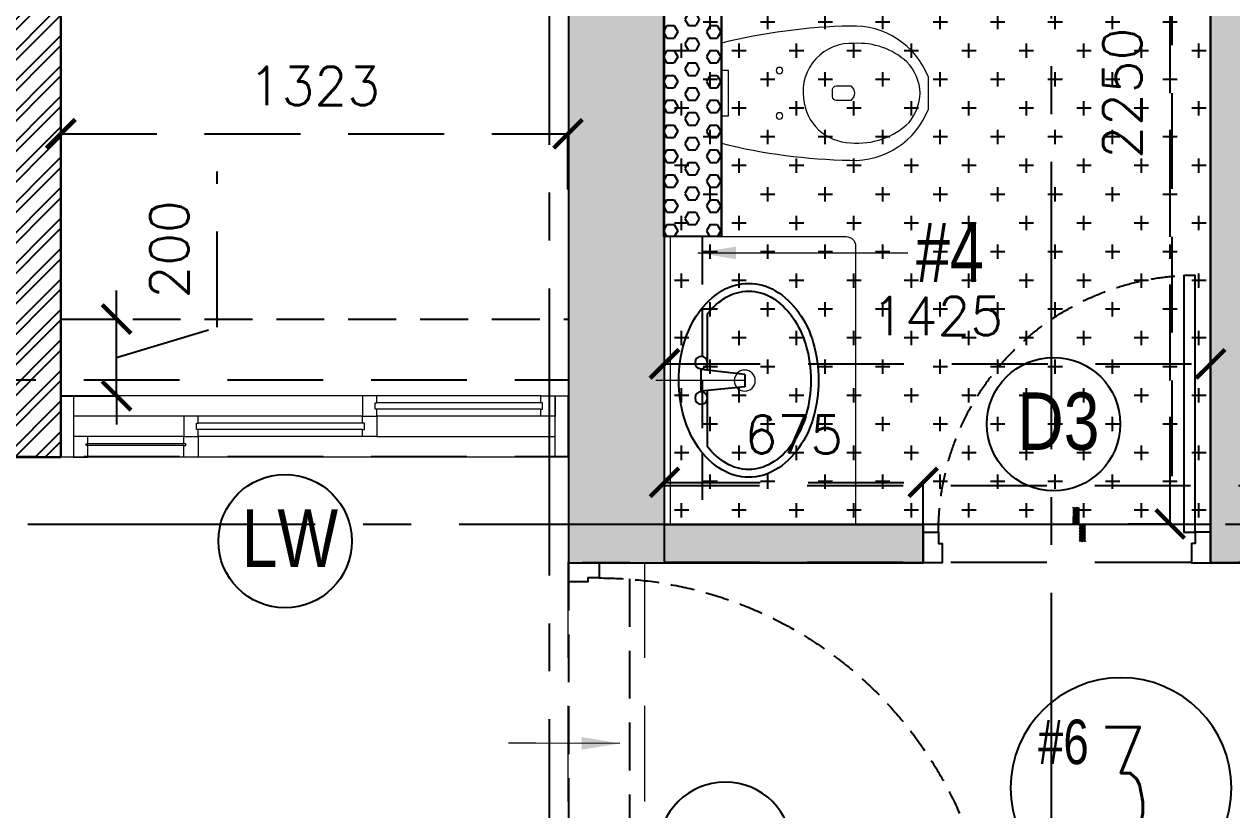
# Model space of a CAD drawing. Header units: millimetres. Extents: x 1167879 to 1231451, y -5731814 to -5645217.
# Drawn here: x 1211916 to 1215068, y -5714795 to -5712744 of the extents above; entities that cross this region are included whole.
import ezdxf
from ezdxf.enums import TextEntityAlignment as Align

# ---------------------------------------------------------------- set-up
doc = ezdxf.new("R2010")
doc.units = ezdxf.units.MM
doc.header["$LTSCALE"] = 1000
doc.header["$MEASUREMENT"] = 0
for name, pattern in [('3BHK-A$0$$1$HIDDEN', [0.375, 0.25, -0.125]), ('3BHK-A$0$( Hidden )', [0.375, 0.25, -0.125]), ('3BHK-A$0$AUDIT_D_120904163729-0', [0]), ('3BHK-A$0$HIDDEN', [0.375, 0.25, -0.125]), ('AUDIT_D_120904163729-0', [0]), ('T8 - TYPICAL FLOOR CORE$0$HIDDEN', [0.375, 0.25, -0.125]), ('T8 - TYPICAL FLOOR CORE$0$T10-TYPICAL FLOOR CORE$0$( Hidden )', [0.375, 0.25, -0.125]), ('T8 - TYPICAL FLOOR CORE$0$T10-TYPICAL FLOOR CORE$0$HIDDEN', [0.375, 0.25, -0.125]), ('T8(T9 IS SIMILAR) - DIMENSION & TEXTING$0$HIDDEN', [0.375, 0.25, -0.125]), ('T8(T9 IS SIMILAR)$0$$0$HIDDEN', [0.375, 0.25, -0.125]), ('T8(T9 IS SIMILAR)$0$HIDDEN', [0.375, 0.25, -0.125]), ('T8_REFUGE COLUMNS$0$CENTER2', [1.125, 0.75, -0.125, 0.125, -0.125])]:
    doc.linetypes.add(name, pattern=pattern)
doc.layers.get('0').update_dxf_attribs({"linetype": 'AUDIT_D_120904163729-0'})
for name, color, linetype in [('3BHK-A$0$$0$A-DOOR-FULL', 2, 'Continuous'), ('3BHK-A$0$$1$LEDGE WALL', 5, 'Continuous'), ('3BHK-A$0$A-HATCH -160', 251, '3BHK-A$0$AUDIT_D_120904163729-0'), ('3BHK-A$0$A-SANITARY', 2, 'Continuous'), ('3BHK-A$0$a-tile drop', 3, 'Continuous'), ('3BHK-A$0$A-TOI SUNK 50MM', 8, 'Continuous'), ('3BHK-A$0$APT PLANS-typ$0$TILEDROP', 3, 'Continuous'), ('3BHK-A$0$CUT-OUT', 49, 'Continuous'), ('3BHK-A$0$LEDGE WALL', 5, 'Continuous'), ('T8 - TYPICAL FLOOR CORE$0$A-DIMENSIONS', 2, 'T8 - TYPICAL FLOOR CORE$0$HIDDEN'), ('T8 - TYPICAL FLOOR CORE$0$A-FLAT NOS.', 7, 'Continuous'), ('T8 - TYPICAL FLOOR CORE$0$A-RSP DOOR NO', 4, 'Continuous'), ('T8 - TYPICAL FLOOR CORE$0$a-window-no', 125, 'Continuous'), ('T8 - TYPICAL FLOOR CORE$0$T10-TYPICAL FLOOR CORE$0$a-beam 2', 50, 'Continuous'), ('T8 - TYPICAL FLOOR CORE$0$T10-TYPICAL FLOOR CORE$0$A-SLAB SUNK-AC LEDGES', 251, 'T8 - TYPICAL FLOOR CORE$0$T10-TYPICAL FLOOR CORE$0$HIDDEN'), ('T8(T9 IS SIMILAR) - DIMENSION & TEXTING$0$A-DIMENSIONS', 2, 'T8(T9 IS SIMILAR) - DIMENSION & TEXTING$0$HIDDEN'), ('T8(T9 IS SIMILAR) - DIMENSION & TEXTING$0$a-window-no', 125, 'Continuous'), ('T8(T9 IS SIMILAR)$0$$6$a-beam 2', 50, 'Continuous'), ('T8(T9 IS SIMILAR)$0$S-BEAM', 20, 'T8(T9 IS SIMILAR)$0$$0$HIDDEN'), ('T8_REFUGE COLUMNS$0$A-CENTERLINE', 193, 'T8_REFUGE COLUMNS$0$CENTER2'), ('T8_REFUGE COLUMNS$0$A-RCC COLS', 3, 'Continuous'), ('T8_TYPICAL COLUMNS$0$A-RCC COLS', 3, 'Continuous')]:
    doc.layers.add(name, color=color, linetype=linetype)
for name, color, linetype, lineweight in [('3BHK-A$0$$1$a-TOI-fixtures', 251, 'Continuous', 0), ('3BHK-A$0$$1$A-WALL- 160', 6, 'Continuous', 30), ('3BHK-A$0$a-TOI-fixtures', 251, 'Continuous', 0), ('T8 - TYPICAL FLOOR CORE$0$A-WALL- 160', 6, 'Continuous', 30), ('T8 - TYPICAL FLOOR CORE$0$Window', 4, 'Continuous', 20), ('T8(T9 IS SIMILAR) - DIMENSION & TEXTING$0$R0-18-10-2014-T1-1st Podium Floor Plan$0$Text', 2, 'Continuous', 0), ('T8(T9 IS SIMILAR)$0$D&W', 8, 'Continuous', 25), ('T8(T9 IS SIMILAR)$0$SCPL BEAM', 191, 'T8(T9 IS SIMILAR)$0$$0$HIDDEN', 13)]:
    doc.layers.add(name, color=color, linetype=linetype, lineweight=lineweight)
doc.layers.add('T8_REFUGE COLUMNS$0$COL-HATCH', color=7, linetype='Continuous', lineweight=25, true_color=0xa3a3a3)
doc.styles.add('T8 - TYPICAL FLOOR CORE$0$DIM150', font='SIMPLEX.shx', dxfattribs={"width": 0.6})
doc.styles.add('T8 - TYPICAL FLOOR CORE$0$LODHA STANDERD', font='sanss___.ttf')
doc.styles.add('T8 - TYPICAL FLOOR CORE$0$Romans 1', font='romans.shx', dxfattribs={"height": 100})
doc.styles.add('T8(T9 IS SIMILAR) - DIMENSION & TEXTING$0$ARIAL ARROW', font='swisscl.ttf')
doc.styles.add('T8(T9 IS SIMILAR) - DIMENSION & TEXTING$0$LODHA STANDERD', font='sanss___.ttf')
doc.styles.add('T8(T9 IS SIMILAR) - DIMENSION & TEXTING$0$Romans 1', font='romans.shx', dxfattribs={"height": 100})
doc.styles.add('T8(T9 IS SIMILAR) - DIMENSION & TEXTING$0$Tahoma', font='tahoma.ttf')
doc.dimstyles.new('T8 - TYPICAL FLOOR CORE$0$ALPINE S', dxfattribs={"dimscale": 0, "dimtxt": 100, "dimasz": 75, "dimexe": 0, "dimexo": 0, "dimgap": 75, "dimtad": 1, "dimdec": 0, "dimzin": 0, "dimdsep": 46, "dimtxsty": 'T8 - TYPICAL FLOOR CORE$0$Romans 1', "dimblk": 'T8 - TYPICAL FLOOR CORE$0$_ArchTick', "dimcen": 0.09, "dimclrd": 256, "dimclre": 256, "dimclrt": 7, "dimadec": 0, "dimazin": 0, "dimtfac": 1, "dimtdec": 0, "dimtofl": 0, "dimtmove": 1, "dimatfit": 0, "dimldrblk": 'T8 - TYPICAL FLOOR CORE$0$_Open90', "dimfxl": 1, "dimtolj": 1, "dimtzin": 0, "dimarcsym": 0})
doc.dimstyles.new('T8(T9 IS SIMILAR) - DIMENSION & TEXTING$0$ALPINE S', dxfattribs={"dimscale": 0, "dimtxt": 100, "dimasz": 75, "dimexe": 0, "dimexo": 0, "dimgap": 75, "dimtad": 1, "dimdec": 0, "dimzin": 0, "dimdsep": 46, "dimtxsty": 'T8(T9 IS SIMILAR) - DIMENSION & TEXTING$0$Romans 1', "dimblk": 'T8(T9 IS SIMILAR) - DIMENSION & TEXTING$0$_ArchTick', "dimcen": 0.09, "dimclrd": 256, "dimclre": 256, "dimclrt": 7, "dimadec": 0, "dimazin": 0, "dimtfac": 1, "dimtdec": 0, "dimtofl": 0, "dimtmove": 1, "dimatfit": 0, "dimldrblk": 'T8(T9 IS SIMILAR) - DIMENSION & TEXTING$0$_Open90', "dimfxl": 1, "dimtolj": 1, "dimtzin": 0, "dimarcsym": 0})
doc.dimstyles.new('T8(T9 IS SIMILAR) - DIMENSION & TEXTING$0$SAMATA STD', dxfattribs={"dimtxt": 100, "dimasz": 50, "dimexe": 50, "dimexo": 50, "dimgap": 10, "dimtad": 0, "dimdec": 0, "dimrnd": 5, "dimzin": 0, "dimdsep": 46, "dimtxsty": 'T8(T9 IS SIMILAR) - DIMENSION & TEXTING$0$Tahoma', "dimblk": 'T8(T9 IS SIMILAR) - DIMENSION & TEXTING$0$_Origin2', "dimcen": -50, "dimdle": 50, "dimclrd": 7, "dimclre": 7, "dimclrt": 7, "dimadec": 0, "dimazin": 0, "dimtfac": 1, "dimtdec": 0, "dimtmove": 1, "dimatfit": 3, "dimfxl": 150, "dimtfill": 1, "dimtolj": 1, "dimtzin": 0, "dimlwd": -1, "dimlwe": -1, "dimarcsym": 0})

# ---------------------------------------------------------------- blocks, each defined once
blk = doc.blocks.new('T8(T9 IS SIMILAR) - DIMENSION & TEXTING$0$_ArchTick')
at = {"color": 0, "linetype": 'ByBlock', "const_width": 0.15}
blk.add_lwpolyline([(-0.5, -0.5), (0.5, 0.5)], dxfattribs=at)
blk = doc.blocks.new('*D447')
at = {"layer": 'T8(T9 IS SIMILAR) - DIMENSION & TEXTING$0$A-DIMENSIONS', "linetype": 'T8(T9 IS SIMILAR) - DIMENSION & TEXTING$0$HIDDEN', "lineweight": -2, "transparency": 16777216}
for p, q in [((1213587.3, -5714048.8), (1213587.3, -5713940.2)), ((1214262.3, -5714048.8), (1214262.3, -5713940.2))]:
    blk.add_line(p, q, dxfattribs=at)
at = {"layer": 'T8(T9 IS SIMILAR) - DIMENSION & TEXTING$0$A-DIMENSIONS', "lineweight": -2, "transparency": 16777216}
blk.add_line((1213587.3, -5713940.2), (1214262.3, -5713940.2), dxfattribs=at)
at = {"layer": 'T8(T9 IS SIMILAR) - DIMENSION & TEXTING$0$A-DIMENSIONS', "linetype": 'ByBlock', "lineweight": -2, "transparency": 16777216, "xscale": 75, "yscale": 75, "zscale": 75, "rotation": 180}
blk.add_blockref('T8(T9 IS SIMILAR) - DIMENSION & TEXTING$0$_ArchTick', (1213587.3, -5713940.2), dxfattribs=at)
at = {"layer": 'T8(T9 IS SIMILAR) - DIMENSION & TEXTING$0$A-DIMENSIONS', "linetype": 'ByBlock', "lineweight": -2, "transparency": 16777216, "xscale": 75, "yscale": 75, "zscale": 75}
blk.add_blockref('T8(T9 IS SIMILAR) - DIMENSION & TEXTING$0$_ArchTick', (1214262.3, -5713940.2), dxfattribs=at)
at = {"layer": 'T8(T9 IS SIMILAR) - DIMENSION & TEXTING$0$A-DIMENSIONS', "color": 7, "linetype": 'ByBlock', "transparency": 16777216, "insert": (1213924.8, -5713815.2), "char_height": 100, "attachment_point": 5, "style": 'T8(T9 IS SIMILAR) - DIMENSION & TEXTING$0$Romans 1'}
blk.add_mtext('\\A1;675', dxfattribs=at)
blk = doc.blocks.new('T8(T9 IS SIMILAR) - DIMENSION & TEXTING$0$_Open90')
at = {"color": 0, "linetype": 'ByBlock', "lineweight": -2}
for p, q in [((-0.5, 0.5), (0, 0)), ((0, 0), (-1, 0)), ((0, 0), (-0.5, -0.5))]:
    blk.add_line(p, q, dxfattribs=at)
blk = doc.blocks.new('*D401')
at = {"layer": 'T8(T9 IS SIMILAR) - DIMENSION & TEXTING$0$A-DIMENSIONS', "linetype": 'T8(T9 IS SIMILAR) - DIMENSION & TEXTING$0$HIDDEN', "lineweight": -2, "transparency": 16777216}
for p, q in [((1214797.6, -5711799.1), (1214907, -5711799.1)), ((1214797.6, -5714048.8), (1214907, -5714048.8))]:
    blk.add_line(p, q, dxfattribs=at)
at = {"layer": 'T8(T9 IS SIMILAR) - DIMENSION & TEXTING$0$A-DIMENSIONS', "lineweight": -2, "transparency": 16777216}
blk.add_line((1214907, -5714048.8), (1214907, -5711799.1), dxfattribs=at)
at = {"layer": 'T8(T9 IS SIMILAR) - DIMENSION & TEXTING$0$A-DIMENSIONS', "linetype": 'ByBlock', "lineweight": -2, "transparency": 16777216, "xscale": 75, "yscale": 75, "zscale": 75}
for p, rotation in [((1214907, -5711799.1), 90), ((1214907, -5714048.8), 270)]:
    blk.add_blockref('T8(T9 IS SIMILAR) - DIMENSION & TEXTING$0$_ArchTick', p, dxfattribs=dict(at, rotation=rotation))
at = {"layer": 'T8(T9 IS SIMILAR) - DIMENSION & TEXTING$0$A-DIMENSIONS', "color": 7, "linetype": 'ByBlock', "transparency": 16777216, "insert": (1214782, -5712924), "char_height": 100, "attachment_point": 5, "rotation": 90, "style": 'T8(T9 IS SIMILAR) - DIMENSION & TEXTING$0$Romans 1'}
blk.add_mtext('\\A1;2250', dxfattribs=at)
blk = doc.blocks.new('*D402')
at = {"layer": 'T8(T9 IS SIMILAR) - DIMENSION & TEXTING$0$A-DIMENSIONS', "linetype": 'T8(T9 IS SIMILAR) - DIMENSION & TEXTING$0$HIDDEN', "lineweight": -2, "transparency": 16777216}
for p, q in [((1213587.3, -5713692.7), (1213587.3, -5713630.7)), ((1215012.3, -5713692.7), (1215012.3, -5713630.7))]:
    blk.add_line(p, q, dxfattribs=at)
at = {"layer": 'T8(T9 IS SIMILAR) - DIMENSION & TEXTING$0$A-DIMENSIONS', "lineweight": -2, "transparency": 16777216}
blk.add_line((1213587.3, -5713630.7), (1215012.3, -5713630.7), dxfattribs=at)
at = {"layer": 'T8(T9 IS SIMILAR) - DIMENSION & TEXTING$0$A-DIMENSIONS', "linetype": 'ByBlock', "lineweight": -2, "transparency": 16777216, "xscale": 75, "yscale": 75, "zscale": 75, "rotation": 180}
blk.add_blockref('T8(T9 IS SIMILAR) - DIMENSION & TEXTING$0$_ArchTick', (1213587.3, -5713630.7), dxfattribs=at)
at = {"layer": 'T8(T9 IS SIMILAR) - DIMENSION & TEXTING$0$A-DIMENSIONS', "linetype": 'ByBlock', "lineweight": -2, "transparency": 16777216, "xscale": 75, "yscale": 75, "zscale": 75}
blk.add_blockref('T8(T9 IS SIMILAR) - DIMENSION & TEXTING$0$_ArchTick', (1215012.3, -5713630.7), dxfattribs=at)
at = {"layer": 'T8(T9 IS SIMILAR) - DIMENSION & TEXTING$0$A-DIMENSIONS', "color": 7, "linetype": 'ByBlock', "transparency": 16777216, "insert": (1214299.8, -5713505.7), "char_height": 100, "attachment_point": 5, "style": 'T8(T9 IS SIMILAR) - DIMENSION & TEXTING$0$Romans 1'}
blk.add_mtext('\\A1;1425', dxfattribs=at)
blk = doc.blocks.new('T8(T9 IS SIMILAR) - DIMENSION & TEXTING$0$WINDOW TAG')
at = {"layer": 'T8(T9 IS SIMILAR) - DIMENSION & TEXTING$0$a-window-no'}
blk.add_circle((0, 0), 174.1, dxfattribs=at)
at = {"layer": 'T8(T9 IS SIMILAR) - DIMENSION & TEXTING$0$a-window-no', "style": 'T8(T9 IS SIMILAR) - DIMENSION & TEXTING$0$LODHA STANDERD'}
blk.add_attdef('WINDOW', text='', height=150, dxfattribs=at).set_placement((11.3, 2.8), align=Align.MIDDLE_CENTER)
blk = doc.blocks.new('T8(T9 IS SIMILAR) - DIMENSION & TEXTING$0$_Origin2')
at = {"color": 0, "linetype": 'ByBlock', "lineweight": -2}
blk.add_line((-0.5, 0), (-1, 0), dxfattribs=at)
for radius in [0.5, 0.25]:
    blk.add_circle((0, 0), radius, dxfattribs=at)
blk = doc.blocks.new('T8_REFUGE COLUMNS')
at = {"layer": 'T8_REFUGE COLUMNS$0$COL-HATCH', "linetype": 'ByBlock'}
h = blk.add_hatch(color=256, dxfattribs=at)
h.dxf.hatch_style = 1
h.paths.add_polyline_path([(1213587.1, -5709939.9), (1213337.1, -5709939.9), (1213337.1, -5714149.9), (1213587.1, -5714149.9)])
at = {"layer": 'T8_REFUGE COLUMNS$0$A-CENTERLINE'}
for p, q in [((1214597.1, -5722853.5), (1214597.1, -5698299.6)), ((1213287.1, -5728808.5), (1213287.1, -5698573.6)), ((1229551.2, -5714049.9), (1182156.9, -5714049.9))]:
    blk.add_line(p, q, dxfattribs=at)
at = {"layer": 'T8_REFUGE COLUMNS$0$A-RCC COLS', "linetype": 'ByBlock'}
blk.add_lwpolyline([(1213587.1, -5709939.9), (1213337.1, -5709939.9), (1213337.1, -5714149.9), (1213587.1, -5714149.9)], close=True, dxfattribs=at)
blk = doc.blocks.new('T8_TYPICAL COLUMNS')
at = {"layer": 'T8_TYPICAL COLUMNS$0$A-RCC COLS', "linetype": 'ByBlock'}
blk.add_blockref('T8_REFUGE COLUMNS', (0, 0), dxfattribs=at)
blk = doc.blocks.new('*U609')
for points in [[(0, 0), (0, 1025), (30, 1025), (30, 0)], [(-40, 0), (0, 0), (0, -30), (10, -30), (10, -80), (-40, -80)], [(1065, 0), (1025, 0), (1025, -30), (1015, -30), (1015, -80), (1065, -80)]]:
    blk.add_lwpolyline(points, close=True)
at = {"color": 0, "linetype": 'ByBlock', "ltscale": 0.25}
blk.add_arc((-1.5, -0.6), 1026.5, 0.0347, 87.627, dxfattribs=at)
blk = doc.blocks.new('*U610')
for points in [[(0, 0), (0, 670), (30, 670), (30, 0)], [(-40, 0), (0, 0), (0, -30), (10, -30), (10, -80), (-40, -80)], [(710, 0), (670, 0), (670, -30), (660, -30), (660, -80), (710, -80)]]:
    blk.add_lwpolyline(points, close=True)
at = {"color": 0, "linetype": 'ByBlock', "ltscale": 0.25}
blk.add_arc((-1, -0.4), 671, 0.0347, 87.627, dxfattribs=at)
blk = doc.blocks.new('3BHK-A$0$$1$EWC 1-flat-3')
at = {"layer": '3BHK-A$0$$1$a-TOI-fixtures', "ltscale": 1.5}
blk.add_line((130.9, 0), (-130.9, 0), dxfattribs=at)
for points in [[(-130.9, 0, -0.055103), (-175.3, 336.2, -0.321827), (-41.6, 540), (41.6, 540, -0.321827), (175.3, 336.2, -0.055103), (130.9, 0, -27.681239)], [(-13.2, 214.3, -0.391448), (-129.3, 337.7, -0.224585), (-76.1, 489.9, -0.160675), (0, 518.7, -0.183016), (81.6, 484.1, -0.201424), (130, 346.4, -0.474507), (-13.2, 214.3, -2.927417)], [(-9.5, 290.2), (9.5, 290.2, 0.414214), (18.9, 299.7), (18.9, 337.6, 0.5), (-18.9, 337.6), (-18.9, 299.7, 0.414214), (-9.5, 290.2, 0.530498)]]:
    blk.add_lwpolyline(points, format="xyb", dxfattribs=at)
at = {"layer": '3BHK-A$0$$1$a-TOI-fixtures'}
blk.add_lwpolyline([(-59.2, 0), (-59.2, 18.9), (59.2, 18.9), (59.2, 0)], close=True, dxfattribs=at)
at = {"layer": '3BHK-A$0$$1$a-TOI-fixtures', "ltscale": 1.5}
for centre in [(-59.2, 151.6), (59.2, 151.6)]:
    blk.add_circle(centre, 8.31, dxfattribs=at)
blk = doc.blocks.new('3BHK-A$0$TILE DROP -x')
at = {"layer": '3BHK-A$0$APT PLANS-typ$0$TILEDROP'}
h = blk.add_hatch(dxfattribs=at)
h.set_pattern_fill('ACET-2D-ANSI31', color=8, scale=90, angle=90, style=0)
h.set_pattern_definition([(135, (-851695.914, 5365039.183), (-7.954951288, -7.954951288), [])])
h.paths.add_polyline_path([(-58324, -19206), (-58324, -19024), (-58262, -19024), (-58262, -19206)])
edge = h.paths.add_edge_path()
edge.add_line((-58324, -19381), (-58394, -19381))
edge.add_line((-58324, -19206), (-58324, -19381))
edge.add_line((-58393, -19206), (-58324, -19206))
edge.add_line((-58393, -19381), (-58393, -19206))
at = {"layer": '3BHK-A$0$APT PLANS-typ$0$TILEDROP', "color": 1}
blk.add_line((-58154, -19206), (-58434, -19206), dxfattribs=at)
at = {"layer": '3BHK-A$0$APT PLANS-typ$0$TILEDROP', "color": 20, "const_width": 10}
for points in [[(-58262, -19206), (-58262, -19024)], [(-58324, -19381), (-58324, -19206)], [(-58324, -19206), (-58262, -19206)]]:
    blk.add_lwpolyline(points, dxfattribs=at)
blk = doc.blocks.new('3BHK-A$0$WB1')
at = {"layer": '3BHK-A$0$A-SANITARY', "color": 0, "ltscale": 1000}
for p, q in [((190074.4, -1779394.5), (190063, -1779507.9)), ((190106.8, -1779394.5), (190119.9, -1779507.9)), ((189917.5, -1779491.7), (190064.6, -1779491.7)), ((190061.5, -1779507.9), (190121.4, -1779507.9)), ((190118, -1779491.7), (190265.4, -1779491.7))]:
    blk.add_line(p, q, dxfattribs=at)
at = {"layer": '3BHK-A$0$A-SANITARY', "color": 0}
blk.add_line((190106.8, -1779394.5), (190074.4, -1779394.5), dxfattribs=at)
for centre, major_axis, start_param, end_param in [((190067.1, -1779471.3), (-69.6, 256.7), 0.015739, 0.342992), ((190091.4, -1779555.7), (-92.6, 341.5), 6.018375, 6.298924), ((190091.4, -1779555.7), (-87.3, 322), 6.018375, 6.298924), ((190091.4, -1779555.7), (-92.6, 341.5), 5.737826, 6.018375), ((190091.4, -1779555.7), (-87.3, 322), 5.737826, 6.018375), ((190115.8, -1779471.3), (-69.6, 256.7), 5.410573, 5.737826), ((190030, -1779417.8), (-52.6, 193.9), 0.342992, 0.768932), ((190067.1, -1779471.3), (-64.3, 237.2), 0.015739, 0.342992), ((190115.8, -1779471.3), (-64.3, 237.2), 5.410573, 5.737826), ((190152.9, -1779417.8), (-52.6, 193.9), 4.984633, 5.410573), ((190030, -1779417.8), (-47.3, 174.4), 0.342992, 0.768932), ((190152.9, -1779417.8), (-47.3, 174.4), 4.984633, 5.410573), ((189973.2, -1779384.1), (-35.3, 130.2), 0.768932, 1.305986), ((190209.6, -1779384.1), (-35.3, 130.2), 4.447579, 4.984633), ((189973.2, -1779384.1), (-30, 110.7), 0.768932, 1.305986), ((190209.6, -1779384.1), (-30, 110.7), 4.447579, 4.984633), ((189973.2, -1779384.1), (-35.3, 130.2), 1.305986, 1.84304), ((189973.2, -1779384.1), (-30, 110.7), 1.305986, 1.84304), ((190209.6, -1779384.1), (-30, 110.7), 3.910525, 4.447579), ((190209.6, -1779384.1), (-35.3, 130.2), 3.910525, 4.447579), ((190030, -1779350.3), (-47.3, 174.4), 1.84304, 2.20494), ((190152.9, -1779350.3), (-47.3, 174.4), 3.548625, 3.910525), ((190030, -1779350.3), (-52.6, 193.9), 1.84304, 2.268981), ((190152.9, -1779350.3), (-52.6, 193.9), 3.484585, 3.910525), ((190045.3, -1779507.9), (-4.2, 15.6), 6.018375, 12.30156), ((190137.6, -1779507.9), (-4.2, 15.6), 6.018375, 12.30156), ((190067.1, -1779296.9), (-69.6, 256.7), 2.268981, 2.596234), ((190115.8, -1779296.9), (-69.6, 256.7), 3.157331, 3.484585), ((190091.4, -1779212.5), (-92.6, 341.5), 2.596234, 2.876783), ((190091.4, -1779212.5), (-92.6, 341.5), 2.876783, 3.157331)]:
    blk.add_ellipse(centre, major_axis=major_axis, ratio=1, start_param=start_param, end_param=end_param, dxfattribs=at)
blk = doc.blocks.new('3BHK-A')
at = {"layer": '3BHK-A$0$A-HATCH -160', "linetype": 'ByBlock'}
h = blk.add_hatch(dxfattribs=at)
h.set_pattern_fill('ZIGZAG', color=256, scale=250)
h.set_pattern_definition([(9e-15, (1e-08, 0), (31.25, 31.25), [31.25, -31.25]), (90, (31.25, 0), (-31.25, 31.25), [31.25, -31.25])])
h.paths.add_polyline_path([(1185182.8, -5714749.5), (1186532.7, -5714749.5), (1186532.7, -5714149.5), (1186632.7, -5714149.5), (1186632.7, -5714749.5), (1188712.7, -5714749.5), (1188712.7, -5714049.5), (1189032.5, -5714049.5), (1189032.5, -5714149.5), (1188812.7, -5714149.5), (1188812.7, -5715449.5), (1189032.5, -5715449.5), (1189032.5, -5715549.5), (1188712.7, -5715549.5), (1188712.7, -5714849.5), (1186632.7, -5714849.5), (1186632.7, -5715664.5), (1186532.7, -5715664.5), (1186532.7, -5714849.5), (1185182.8, -5714849.5)])
h.paths.add_polyline_path([(1185182.8, -5713249.5), (1185782.7, -5713249.5), (1185782.7, -5713149.5), (1185182.8, -5713149.5)])
h.paths.add_polyline_path([(1186532.7, -5710699.5), (1186632.7, -5710699.5), (1186632.7, -5713249.5), (1186532.7, -5713249.5)])
h.paths.add_polyline_path([(1186532.7, -5717399.5), (1186632.7, -5717399.5), (1186632.7, -5716414.5), (1186532.7, -5716414.5)])
h.paths.add_polyline_path([(1194902.2, -5715375), (1194082.3, -5715375), (1194082.3, -5715475), (1194902.2, -5715475)])
h.paths.add_polyline_path([(1195782.2, -5715375), (1196682.2, -5715375), (1196682.2, -5715475), (1195782.2, -5715475)])
h.paths.add_polyline_path([(1194132.5, -5714149.9), (1196532.4, -5714149.9), (1196532.4, -5714049.9), (1194132.5, -5714049.9)])
h.paths.add_polyline_path([(1197432.4, -5711800.2), (1197532.4, -5711800.2), (1197532.4, -5714149.9), (1197432.4, -5714149.9)])
h.paths.add_polyline_path([(1198282.4, -5714149.9), (1198958.7, -5714149.9), (1198958.7, -5714049.9), (1198282.4, -5714049.9)])
h.paths.add_polyline_path([(1196871.9, -5720208.6), (1196082.2, -5720209.7), (1196082.3, -5720109.7), (1196082.2, -5720109.7), (1196182.2, -5720109.7), (1196871.9, -5720108.6)])
h.paths.add_polyline_path([(1193397.2, -5709939.9), (1193882.3, -5709939.6), (1193882.3, -5710040.1), (1193397.3, -5710040.1)])
h.paths.add_polyline_path([(1186632.7, -5708554.7), (1187192.3, -5708554.8), (1187192.3, -5708654.7), (1186632.7, -5708654.7)])
h.paths.add_polyline_path([(1194182.3, -5715724), (1194082.3, -5715724), (1194082.3, -5715474), (1194182.3, -5715474)])
at = {"layer": '3BHK-A$0$A-TOI SUNK 50MM'}
h = blk.add_hatch(dxfattribs=at)
h.set_pattern_fill('CROSS', color=256, scale=300, style=0)
h.set_pattern_definition([(9e-15, (-0.65, 1286.84), (75, 75), [37.5, -112.5]), (90, (18.1, 1268.09), (-75, 75), [37.5, -112.5])])
h.paths.add_polyline_path([(1197532.4, -5711799.2), (1198958.7, -5711799.2), (1198958.7, -5714049.9), (1197532.4, -5714049.9)])
at = {"layer": '3BHK-A$0$LEDGE WALL'}
h = blk.add_hatch(dxfattribs=at)
h.set_pattern_fill('HEX', color=8, scale=150, angle=180)
h.paths.add_polyline_path([(1198958.7, -5713298.5), (1198808.7, -5713298.5), (1198808.7, -5712549.2), (1198958.7, -5712549.2)])
at = {"layer": '3BHK-A$0$$1$A-WALL- 160', "linetype": 'ByBlock'}
for p, q in [((1197532.4, -5714149.9, 0), (1197532.4, -5711800.2, 0)), ((1198282.4, -5714049.9, 0), (1198958.7, -5714049.9, 0)), ((1198282.4, -5714149.9, 0), (1198282.4, -5714049.9, 0)), ((1197432.4, -5714149.9, 0), (1197532.4, -5714149.9, 0)), ((1198282.4, -5714149.9, 0), (1198958.7, -5714149.9, 0))]:
    blk.add_line(p, q, dxfattribs=at)
at = {"layer": '3BHK-A$0$$1$LEDGE WALL'}
blk.add_line((1198808.7, -5713298.5, -0.5), (1198808.7, -5712598.8, -0.5), dxfattribs=at)
at = {"layer": '3BHK-A$0$$1$LEDGE WALL', "linetype": '3BHK-A$0$( Hidden )', "ltscale": 0.5}
blk.add_line((1198858.7, -5713298.5, -0.5), (1198858.7, -5714048.8, 0), dxfattribs=at)
at = {"layer": '3BHK-A$0$$1$LEDGE WALL', "elevation": -0.5}
blk.add_lwpolyline([(1198808.7, -5713298.5), (1198958.7, -5713298.5), (1198958.7, -5712549.2), (1198808.7, -5712549.2)], close=True, dxfattribs=at)
at = {"layer": '3BHK-A$0$A-TOI SUNK 50MM'}
blk.add_line((1197532.4, -5714049.9, 0), (1198282.4, -5714049.9, 0), dxfattribs=at)
at = {"layer": '3BHK-A$0$a-TOI-fixtures'}
for p, q in [((1198956.7, -5713298.5, -0.5), (1198483.4, -5713298.5, -0.5)), ((1198942.5, -5713298.5, -0.5), (1198942.5, -5714048.8, -0.5)), ((1198957.5, -5713298.5, -0.5), (1198957.5, -5714048.8, -0.5)), ((1198458.4, -5713323.5, -0.5), (1198458.4, -5714048.8, -0.5)), ((1198957.5, -5714049.9, 0), (1198460.4, -5714049.9, 0))]:
    blk.add_line(p, q, dxfattribs=at)
at = {"layer": '3BHK-A$0$a-TOI-fixtures', "extrusion": (-3.57019e-09, -2.53026e-07, 1)}
blk.add_line((1198747.8, -5713674.5, 0), (1198979.4, -5713674.5, 0), dxfattribs=at)
blk.add_circle((1198747.8, -5713674.5, 1.4), 27.5, dxfattribs=at)
at = {"layer": '3BHK-A$0$a-TOI-fixtures'}
blk.add_arc((1198483.4, -5713323.5, -0.5), 25, 90, 180, dxfattribs=at)
at = {"layer": '3BHK-A$0$CUT-OUT', "linetype": '3BHK-A$0$HIDDEN', "ltscale": 0.5, "elevation": -0.5}
blk.add_lwpolyline([(1199207.4, -5715255), (1199047.4, -5715255), (1199047.4, -5714149.9), (1199207.4, -5714149.9)], close=True, dxfattribs=at)
at = {"layer": '3BHK-A$0$$0$A-DOOR-FULL', "linetype": '3BHK-A$0$$1$HIDDEN'}
blk.add_blockref('*U610', (1197572.4, -5714069.9, 0), dxfattribs=at)
at = {"layer": '3BHK-A$0$$0$A-DOOR-FULL', "linetype": '3BHK-A$0$$1$HIDDEN', "rotation": 90}
blk.add_blockref('*U609', (1199127.4, -5715214.9, -0.5), dxfattribs=at)
at = {"layer": '3BHK-A$0$$1$a-TOI-fixtures', "extrusion": (0, 0, -1), "xscale": -1, "zscale": -1, "rotation": 270}
blk.add_blockref('3BHK-A$0$$1$EWC 1-flat-3', (-1198808.7, -5712923.9, 0.5), dxfattribs=at)
at = {"layer": '3BHK-A$0$a-tile drop', "xscale": 0.25, "yscale": 0.25, "zscale": 0.25, "rotation": 180}
blk.add_blockref('3BHK-A$0$TILE DROP -x', (1183293.8, -5718851.3, 0), dxfattribs=at)
at = {"layer": '3BHK-A$0$a-TOI-fixtures', "extrusion": (-8.33598e-18, -2.28199e-17, -1), "xscale": -1, "zscale": -1, "rotation": 270}
blk.add_blockref('3BHK-A$0$WB1', (580646.7, -5903765.1, 0), dxfattribs=at)
blk = doc.blocks.new('T8 - TYPICAL FLOOR CORE$0$WINDOW TAG')
at = {"layer": 'T8 - TYPICAL FLOOR CORE$0$a-window-no'}
blk.add_circle((0, 0), 174.1, dxfattribs=at)
at = {"layer": 'T8 - TYPICAL FLOOR CORE$0$a-window-no', "style": 'T8 - TYPICAL FLOOR CORE$0$LODHA STANDERD'}
blk.add_attdef('WINDOW', text='', height=150, dxfattribs=at).set_placement((11.3, 2.8), align=Align.MIDDLE_CENTER)
blk = doc.blocks.new('T8 - TYPICAL FLOOR CORE$0$Door-Tag')
at = {"layer": 'T8 - TYPICAL FLOOR CORE$0$A-RSP DOOR NO'}
blk.add_circle((0, 0.0009), 0.16, dxfattribs=at)
at = {"layer": 'T8 - TYPICAL FLOOR CORE$0$A-RSP DOOR NO', "style": 'T8 - TYPICAL FLOOR CORE$0$DIM150', "width": 0.6}
blk.add_attdef('DOOR-NO', text='', height=0.16, dxfattribs=at).set_placement((258.6178, 64.0008), align=Align.MIDDLE_CENTER)
blk = doc.blocks.new('T8 - TYPICAL FLOOR CORE$0$_ArchTick')
at = {"color": 0, "linetype": 'ByBlock', "const_width": 0.15}
blk.add_lwpolyline([(-0.5, -0.5), (0.5, 0.5)], dxfattribs=at)
blk = doc.blocks.new('*D777')
at = {"layer": 'T8 - TYPICAL FLOOR CORE$0$A-DIMENSIONS', "linetype": 'T8 - TYPICAL FLOOR CORE$0$HIDDEN', "lineweight": -2, "transparency": 16777216}
for p, q in [((1212012.2, -5713175.1), (1212012.2, -5713030)), ((1213335.4, -5713175.1), (1213335.4, -5713030))]:
    blk.add_line(p, q, dxfattribs=at)
at = {"layer": 'T8 - TYPICAL FLOOR CORE$0$A-DIMENSIONS', "lineweight": -2, "transparency": 16777216}
blk.add_line((1212012.2, -5713030), (1213335.4, -5713030), dxfattribs=at)
at = {"layer": 'T8 - TYPICAL FLOOR CORE$0$A-DIMENSIONS', "linetype": 'ByBlock', "lineweight": -2, "transparency": 16777216, "xscale": 75, "yscale": 75, "zscale": 75, "rotation": 180}
blk.add_blockref('T8 - TYPICAL FLOOR CORE$0$_ArchTick', (1212012.2, -5713030), dxfattribs=at)
at = {"layer": 'T8 - TYPICAL FLOOR CORE$0$A-DIMENSIONS', "linetype": 'ByBlock', "lineweight": -2, "transparency": 16777216, "xscale": 75, "yscale": 75, "zscale": 75}
blk.add_blockref('T8 - TYPICAL FLOOR CORE$0$_ArchTick', (1213335.4, -5713030), dxfattribs=at)
at = {"layer": 'T8 - TYPICAL FLOOR CORE$0$A-DIMENSIONS', "color": 7, "linetype": 'ByBlock', "transparency": 16777216, "insert": (1212673.8, -5712905), "char_height": 100, "attachment_point": 5, "style": 'T8 - TYPICAL FLOOR CORE$0$Romans 1'}
blk.add_mtext('\\A1;1323', dxfattribs=at)
blk = doc.blocks.new('T8 - TYPICAL FLOOR CORE$0$_Open90')
at = {"color": 0, "linetype": 'ByBlock', "lineweight": -2}
for p, q in [((-0.5, 0.5), (0, 0)), ((0, 0), (-1, 0)), ((0, 0), (-0.5, -0.5))]:
    blk.add_line(p, q, dxfattribs=at)
blk = doc.blocks.new('*D792')
at = {"layer": 'T8 - TYPICAL FLOOR CORE$0$A-DIMENSIONS', "lineweight": -2, "transparency": 16777216}
for p, q in [((1212420.1, -5713535.2), (1212420.1, -5713128.1)), ((1212157.6, -5713513.9), (1212157.6, -5713438.9)), ((1212157.6, -5713714), (1212157.6, -5713513.9)), ((1212157.6, -5713614), (1212420.1, -5713535.2)), ((1212157.6, -5713714), (1212157.6, -5713789))]:
    blk.add_line(p, q, dxfattribs=at)
at = {"layer": 'T8 - TYPICAL FLOOR CORE$0$A-DIMENSIONS', "linetype": 'T8 - TYPICAL FLOOR CORE$0$HIDDEN', "lineweight": -2, "transparency": 16777216}
for p, q in [((1212012.2, -5713513.9), (1212157.6, -5713513.9)), ((1212012.2, -5713714), (1212157.6, -5713714))]:
    blk.add_line(p, q, dxfattribs=at)
at = {"layer": 'T8 - TYPICAL FLOOR CORE$0$A-DIMENSIONS', "linetype": 'ByBlock', "lineweight": -2, "transparency": 16777216, "xscale": 75, "yscale": 75, "zscale": 75}
for p, rotation in [((1212157.6, -5713513.9), 270), ((1212157.6, -5713714), 90)]:
    blk.add_blockref('T8 - TYPICAL FLOOR CORE$0$_ArchTick', p, dxfattribs=dict(at, rotation=rotation))
at = {"layer": 'T8 - TYPICAL FLOOR CORE$0$A-DIMENSIONS', "color": 7, "linetype": 'ByBlock', "transparency": 16777216, "insert": (1212295.1, -5713331.7), "char_height": 100, "attachment_point": 5, "rotation": 90, "style": 'T8 - TYPICAL FLOOR CORE$0$Romans 1'}
blk.add_mtext('\\A1;200', dxfattribs=at)
blk = doc.blocks.new('T8(T9 IS SIMILAR) - DIMENSION & TEXTING')
at = {"layer": 'T8(T9 IS SIMILAR) - DIMENSION & TEXTING$0$a-window-no'}
ref = blk.add_blockref('T8(T9 IS SIMILAR) - DIMENSION & TEXTING$0$WINDOW TAG', (1214602.6, -5713787.9), dxfattribs=at)
ref.add_attrib('WINDOW', 'D3', dxfattribs={"height": 150, "style": 'T8(T9 IS SIMILAR) - DIMENSION & TEXTING$0$LODHA STANDERD', "width": 0.8}).set_placement((1214615.3, -5713780.4), align=Align.MIDDLE_CENTER)
ref = blk.add_blockref('T8(T9 IS SIMILAR) - DIMENSION & TEXTING$0$WINDOW TAG', (1213746.1, -5714897), dxfattribs=dict(at, xscale=-1))
ref.add_attrib('WINDOW', 'D1', dxfattribs={"height": 150, "style": 'T8(T9 IS SIMILAR) - DIMENSION & TEXTING$0$LODHA STANDERD', "width": 0.8}).set_placement((1213753, -5714894.2), align=Align.MIDDLE_CENTER)
at = {"layer": 'T8(T9 IS SIMILAR) - DIMENSION & TEXTING$0$R0-18-10-2014-T1-1st Podium Floor Plan$0$Text', "linetype": 'ByBlock', "style": 'T8(T9 IS SIMILAR) - DIMENSION & TEXTING$0$ARIAL ARROW'}
blk.add_text('#4', height=154.91, dxfattribs=at).set_placement((1214243.7, -5713416.7, 0))
at = {"layer": 'T8(T9 IS SIMILAR) - DIMENSION & TEXTING$0$R0-18-10-2014-T1-1st Podium Floor Plan$0$Text', "insert": (1214694.5, -5714559.7), "char_height": 116.18, "width": 1724.162, "attachment_point": 3, "style": 'T8(T9 IS SIMILAR) - DIMENSION & TEXTING$0$ARIAL ARROW'}
blk.add_mtext('#6', dxfattribs=at)
at = {"layer": 'T8(T9 IS SIMILAR) - DIMENSION & TEXTING$0$A-DIMENSIONS', "linetype": 'ByBlock'}
dim = blk.add_linear_dim(base=(1214907, -5711799.1), p1=(1214797.6, -5714048.8), p2=(1214797.6, -5711799.1), angle=270, dimstyle='T8(T9 IS SIMILAR) - DIMENSION & TEXTING$0$ALPINE S', override={"dimscale": 1, "dimfxl": 5, "dimarcsym": 1}, dxfattribs=at)
dim.commit()
dim.dimension.update_dxf_attribs({"geometry": '*D401', "text_midpoint": (1214782, -5712924)})
for base, p1, p2, picture, middle in [((1215012.3, -5713630.7), (1213587.3, -5713692.7), (1215012.3, -5713692.7), '*D402', (1214299.8, -5713505.7)), ((1214262.3, -5713940.2), (1213587.3, -5714048.8, 0.4), (1214262.3, -5714048.8), '*D447', (1213924.8, -5713815.2))]:
    dim = blk.add_linear_dim(base=base, p1=p1, p2=p2, dimstyle='T8(T9 IS SIMILAR) - DIMENSION & TEXTING$0$ALPINE S', override={"dimscale": 1, "dimfxl": 5, "dimarcsym": 1}, dxfattribs=at)
    dim.commit()
    dim.dimension.update_dxf_attribs({"geometry": picture, "text_midpoint": middle})
at = {"layer": 'T8(T9 IS SIMILAR) - DIMENSION & TEXTING$0$R0-18-10-2014-T1-1st Podium Floor Plan$0$Text'}
for points, override in [([(1213674, -5713340.8), (1214113.9, -5713340.8), (1214222.4, -5713340.8)], {"dimscale": 1, "dimasz": 100, "dimclrd": 2, "dimfxlon": 1, "dimarcsym": 1}), ([(1213471, -5714622), (1213251.4, -5714621.5), (1213180.6, -5714621.5)], {"dimasz": 100, "dimclrd": 2, "dimfxlon": 1, "dimarcsym": 1})]:
    blk.add_leader(points, dimstyle='T8(T9 IS SIMILAR) - DIMENSION & TEXTING$0$SAMATA STD', override=override, dxfattribs=at)
blk = doc.blocks.new('T8 - TYPICAL FLOOR CORE')
at = {"layer": 'T8 - TYPICAL FLOOR CORE$0$T10-TYPICAL FLOOR CORE$0$A-SLAB SUNK-AC LEDGES', "linetype": 'ByBlock'}
h = blk.add_hatch(dxfattribs=at)
h.set_pattern_fill('ANSI32', color=256, scale=150)
h.paths.add_polyline_path([(1211852.4, -5713714), (1211852.4, -5713874.1), (1212012.2, -5713874.2), (1212012.4, -5710799.6), (1211852.4, -5710799.6), (1211852.4, -5713714)])
at = {"layer": 'T8 - TYPICAL FLOOR CORE$0$A-WALL- 160', "linetype": 'ByBlock'}
for p, q in [((1212012.2, -5713874, -0.6), (1212012.4, -5710599.6, 0)), ((1211852.4, -5713874), (1212012.2, -5713874))]:
    blk.add_line(p, q, dxfattribs=at)
at = {"layer": 'T8 - TYPICAL FLOOR CORE$0$T10-TYPICAL FLOOR CORE$0$a-beam 2', "color": 8, "linetype": 'T8 - TYPICAL FLOOR CORE$0$T10-TYPICAL FLOOR CORE$0$( Hidden )', "ltscale": 0.5}
blk.add_lwpolyline([(1212012.2, -5713513.9), (1213337.1, -5713513.9)], dxfattribs=at)
at = {"layer": 'T8 - TYPICAL FLOOR CORE$0$Window', "color": 1, "lineweight": 13}
for p, q in [((1212799.6, -5713714), (1212045.2, -5713714, -0.5)), ((1213264.9, -5713714), (1212837.1, -5713714)), ((1212333.4, -5713767.4), (1212045.2, -5713767.4, -0.5)), ((1212799.6, -5713767.4), (1212370.9, -5713767.4)), ((1213264.9, -5713767.4), (1212837.1, -5713767.4)), ((1212333.4, -5713820.7), (1212082.7, -5713820.7, -0.5)), ((1212799.6, -5713820.7), (1212370.9, -5713820.7)), ((1212837.1, -5713820.7), (1213302.4, -5713820.7)), ((1213302.4, -5713874), (1212045.2, -5713874, -0.5)), ((1212333.4, -5713874), (1212082.7, -5713874, -0.5))]:
    blk.add_line(p, q, dxfattribs=at)
at = {"layer": 'T8 - TYPICAL FLOOR CORE$0$Window', "color": 5, "lineweight": 13}
for p, q in [((1213264.9, -5713732.6), (1212837.1, -5713732.6)), ((1213264.9, -5713748.8), (1212837.1, -5713748.8)), ((1212799.6, -5713786), (1212370.9, -5713786)), ((1212799.6, -5713802.1), (1212370.9, -5713802.1)), ((1212333.4, -5713839.3), (1212082.7, -5713839.3, -0.5)), ((1212333.4, -5713843.8), (1212082.7, -5713843.8, -0.5))]:
    blk.add_line(p, q, dxfattribs=at)
at = {"layer": 'T8 - TYPICAL FLOOR CORE$0$Window', "color": 4, "lineweight": 13}
for points in [[(1212045.2, -5713874), (1212012.2, -5713874), (1212012.2, -5713714), (1212045.2, -5713714)], [(1212837.1, -5713732.6), (1212837.1, -5713714), (1212799.6, -5713714), (1212799.6, -5713767.4), (1212837.1, -5713767.4), (1212837.1, -5713748.8), (1212832.6, -5713748.8), (1212832.6, -5713732.6)], [(1213264.9, -5713732.6), (1213264.9, -5713714), (1213302.4, -5713714), (1213302.4, -5713767.4), (1213264.9, -5713767.4), (1213264.9, -5713748.8), (1213269.4, -5713748.8), (1213269.4, -5713732.6)], [(1213335.4, -5713874), (1213302.4, -5713874), (1213302.4, -5713714), (1213335.4, -5713714)], [(1212370.9, -5713786), (1212370.9, -5713767.4), (1212333.4, -5713767.4), (1212333.4, -5713820.7), (1212370.9, -5713820.7), (1212370.9, -5713802.1), (1212366.4, -5713802.1), (1212366.4, -5713786)], [(1212799.6, -5713786), (1212799.6, -5713767.4), (1212837.1, -5713767.4), (1212837.1, -5713820.7), (1212799.6, -5713820.7), (1212799.6, -5713802.1), (1212804.1, -5713802.1), (1212804.1, -5713786)], [(1212082.7, -5713839.3), (1212082.7, -5713820.7), (1212045.2, -5713820.7), (1212045.2, -5713874), (1212082.7, -5713874), (1212082.7, -5713843.8), (1212078.2, -5713843.8), (1212078.2, -5713839.3)], [(1212333.4, -5713839.3), (1212333.4, -5713820.7), (1212370.9, -5713820.7), (1212370.9, -5713874), (1212333.4, -5713874), (1212333.4, -5713843.8), (1212337.9, -5713843.8), (1212337.9, -5713839.3)]]:
    blk.add_lwpolyline(points, close=True, dxfattribs=at)
at = {"layer": 'T8 - TYPICAL FLOOR CORE$0$A-FLAT NOS.'}
ref = blk.add_blockref('T8 - TYPICAL FLOOR CORE$0$Door-Tag', (1214778.6, -5714736.7), dxfattribs=dict(at, xscale=-1800, yscale=1800, zscale=1800, rotation=180))
ref.add_attrib('DOOR-NO', '3', dxfattribs={"layer": 'T8 - TYPICAL FLOOR CORE$0$A-RSP DOOR NO', "height": 315, "style": 'T8 - TYPICAL FLOOR CORE$0$DIM150', "width": 0.6}).set_placement((1214778.6, -5714736.7), align=Align.MIDDLE_CENTER)
at = {"layer": 'T8 - TYPICAL FLOOR CORE$0$a-window-no'}
ref = blk.add_blockref('T8 - TYPICAL FLOOR CORE$0$WINDOW TAG', (1212597.2, -5714093.6), dxfattribs=at)
ref.add_attrib('WINDOW', 'LW', dxfattribs={"height": 150, "style": 'T8 - TYPICAL FLOOR CORE$0$LODHA STANDERD', "width": 0.8}).set_placement((1212609.9, -5714086), align=Align.MIDDLE_CENTER)
at = {"layer": 'T8 - TYPICAL FLOOR CORE$0$A-DIMENSIONS', "linetype": 'ByBlock'}
dim = blk.add_linear_dim(base=(1213335.4, -5713030), p1=(1212012.2, -5713175.1), p2=(1213335.4, -5713175.1), dimstyle='T8 - TYPICAL FLOOR CORE$0$ALPINE S', override={"dimscale": 1, "dimfxl": 5, "dimarcsym": 1}, dxfattribs=at)
dim.commit()
dim.dimension.update_dxf_attribs({"geometry": '*D777', "text_midpoint": (1212673.8, -5712905)})
dim = blk.add_linear_dim(base=(1212157.6, -5713513.9), p1=(1212012.2, -5713714), p2=(1212012.2, -5713513.9), angle=90, dimstyle='T8 - TYPICAL FLOOR CORE$0$ALPINE S', override={"dimscale": 1, "dimfxl": 5, "dimarcsym": 1}, dxfattribs=at)
dim.commit()
dim.dimension.update_dxf_attribs({"geometry": '*D792', "text_midpoint": (1212295.1, -5713460.2)})
blk = doc.blocks.new('T8(T9 IS SIMILAR)')
at = {"layer": 'T8(T9 IS SIMILAR)$0$D&W', "linetype": 'ByBlock', "xscale": -1}
blk.add_blockref('3BHK-A', (2412544.6, 0, 0.5), dxfattribs=at)
at = {"layer": 'T8(T9 IS SIMILAR)$0$D&W', "linetype": 'ByBlock'}
blk.add_blockref('T8 - TYPICAL FLOOR CORE', (0, 0), dxfattribs=at)
blk.add_blockref('T8_TYPICAL COLUMNS', (0, 0), dxfattribs=at)
at = {"layer": 'T8(T9 IS SIMILAR)$0$$6$a-beam 2', "linetype": 'ByBlock'}
blk.add_blockref('T8(T9 IS SIMILAR) - DIMENSION & TEXTING', (0, 0), dxfattribs=at)
at = {"layer": 'T8(T9 IS SIMILAR)$0$S-BEAM'}
for p, q in [((1212012.4, -5713672.8, 0.4), (1212012.4, -5710799.6, 0)), ((1214911.4, -5711798.9, -0.6), (1214911.5, -5713948.5, -0.3)), ((1210946.8, -5713672.4, -0.8), (1213335, -5713672.6, -0.3)), ((1210946.8, -5713872.4, -0.8), (1213335, -5713872.6, -0.3)), ((1213585, -5713948.6, -0.3), (1218411.3, -5713948.2, -0.5)), ((1213585, -5714148.6, -0.3), (1218411.3, -5714148.2, -0.5))]:
    blk.add_line(p, q, dxfattribs=at)
at = {"layer": 'T8(T9 IS SIMILAR)$0$SCPL BEAM', "linetype": 'T8(T9 IS SIMILAR)$0$HIDDEN'}
for p, q in [((1213335, -5714148.6, -0.3), (1213335, -5715373.4, -0.9)), ((1213535, -5714148.6, -0.3), (1213535, -5715373.4, -0.9))]:
    blk.add_line(p, q, dxfattribs=at)

msp = doc.modelspace()

# ---------------------------------------------------------------- block references
at = {"linetype": 'ByBlock'}
msp.add_blockref('T8(T9 IS SIMILAR) - DIMENSION & TEXTING', (0, 0), dxfattribs=at)

# ---------------------------------------------------------------- next in the draw order: block references
msp.add_blockref('T8(T9 IS SIMILAR)', (0, 0), dxfattribs=at)

doc.saveas('drawing.dxf')
